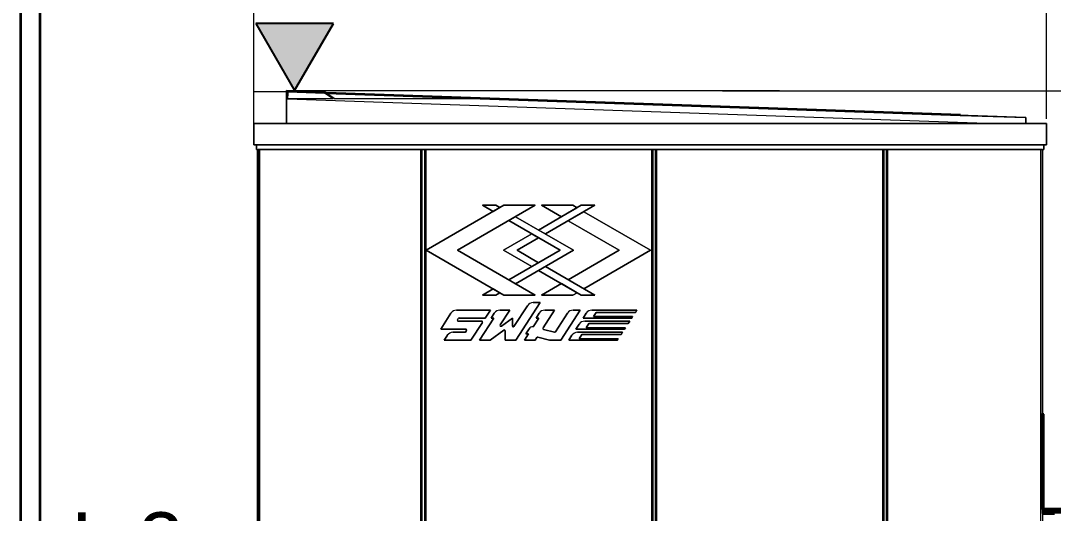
# Model space of a CAD drawing. Header units: millimetres. Extents: x -153298 to 620751, y -313239 to 250031.
# Drawn here: x 125621 to 130988, y -290797 to -288237 of the extents above; entities that cross this region are included whole.
import ezdxf

# ---------------------------------------------------------------- set-up
doc = ezdxf.new("R2010")
doc.units = ezdxf.units.MM
doc.linetypes.add('DPA_Hidden 50', pattern=[3, 2, -1])
for name, color, linetype, lineweight in [('A-DETL', 7, 'Continuous', 70), ('A-GENM', 7, 'Continuous', 9), ('A-GLAZ', 7, 'Continuous', 9), ('A-GLAZ-CURT', 7, 'Continuous', 9), ('A-GLAZ-CWMG', 7, 'Continuous', 35), ('A-GLAZ-E', 7, 'Continuous', 35), ('A-ROOF', 7, 'Continuous', 35), ('E-LITE-EQPM', 7, 'Continuous', 35), ('G-ANNO-SPOR', 7, 'Continuous', 9), ('G-ANNO-TEXT', 7, 'Continuous', 9), ('I-WALL-E', 7, 'Continuous', 35)]:
    doc.layers.add(name, color=color, linetype=linetype, lineweight=lineweight)
doc.styles.add('Arial_2', font='arial.ttf', dxfattribs={"height": 3})

# ---------------------------------------------------------------- blocks, each defined once
blk = doc.blocks.new('ACM_L14 - LED Street Light Luminaire with Wide Light - PRA4-CB-8-V371-2120-01 ENTRANCE 1 SECTION A')
at = {"layer": 'E-LITE-EQPM', "color": 7}
for p, q in [((-857629.5, 113447.1), (-857629.5, 103312.4)), ((-857527.9, 103312.4), (-857527.9, 113447.1))]:
    blk.add_line(p, q, dxfattribs=at)
blk = doc.blocks.new('System Panel - DPA-AR_SP_Glass Panel 19mm-17713060-2120-01 ENTRANCE 1 SECTION A')
at = {"layer": 'A-GLAZ-CURT', "color": 7}
for p, q in [((-853127.4, 103900), (-853127.4, 107540)), ((-853127.4, 107540), (-853127.4, 103900)), ((-852327.2, 103510), (-852327.2, 107540)), ((-852327.2, 103610), (-852327.2, 103510)), ((-852327.2, 103510), (-853087.4, 103510)), ((-853087.4, 103510), (-852327.2, 103510))]:
    blk.add_line(p, q, dxfattribs=at)
blk = doc.blocks.new('System Panel - DPA-AR_SP_Glass Panel 19mm-17713061-2120-01 ENTRANCE 1 SECTION A')
at = {"layer": 'A-GLAZ-CURT', "color": 7}
for p, q in [((-856397.2, 103510), (-856397.2, 107540)), ((-856397.2, 107540), (-856397.2, 103510)), ((-856397.2, 103510), (-856378.2, 103510)), ((-856378.2, 103510), (-856397.2, 103510))]:
    blk.add_line(p, q, dxfattribs=at)
blk = doc.blocks.new('System Panel - DPA-AR_SP_Glass Panel 19mm-18236016-2120-01 ENTRANCE 1 SECTION A')
at = {"layer": 'A-GLAZ-CURT', "color": 7}
for p, q in [((-852317.7, 106165), (-852317.7, 107540)), ((-852317.7, 107540), (-852317.7, 106165)), ((-852317.7, 106165), (-852327.2, 106165)), ((-852317.7, 106165), (-852327.2, 106165)), ((-852317.7, 106165), (-852327.2, 106165)), ((-852317.7, 106165), (-852327.2, 106165)), ((-852317.7, 106165), (-852327.2, 106165)), ((-852317.7, 106165), (-852327.2, 106165)), ((-852317.7, 106165), (-852327.2, 106165)), ((-852317.7, 105671), (-852317.7, 106165)), ((-852317.7, 106165), (-852317.7, 105671)), ((-852317.7, 104751), (-852317.7, 105450)), ((-852317.7, 105450), (-852317.7, 104751)), ((-852317.7, 104751), (-852327.2, 104751)), ((-852317.7, 104751), (-852327.2, 104751)), ((-852317.7, 104751), (-852327.2, 104751)), ((-852317.7, 104751), (-852327.2, 104751)), ((-852317.7, 104751), (-852327.2, 104751)), ((-852317.7, 104751), (-852327.2, 104751)), ((-852317.7, 104751), (-852327.2, 104751))]:
    blk.add_line(p, q, dxfattribs=at)
blk = doc.blocks.new('L03_Flashing_6 - L03_Flashing_3-17719198-2120-01 ENTRANCE 1 SECTION A')
at = {"layer": 'A-ROOF', "color": 7}
for p, q in [((-852317.7, 105656), (-852256.6, 105656)), ((-852256.6, 105656), (-852317.7, 105656)), ((-852256.6, 105650), (-852317.7, 105650)), ((-852317.7, 105650), (-852256.6, 105650)), ((-852256.6, 105656), (-852256.6, 105650)), ((-852256.6, 105650), (-852256.6, 105656))]:
    blk.add_line(p, q, dxfattribs=at)
blk = doc.blocks.new('System Panel - DPA-AR_SP_Glass Panel 19mm-17713067-2120-01 ENTRANCE 1 SECTION A')
at = {"layer": 'A-GLAZ-CURT', "color": 7}
for p, q in [((-856387.7, 107540), (-856387.7, 103510)), ((-855547.4, 107540), (-855547.4, 103900)), ((-855547.4, 103900), (-855547.4, 107540)), ((-855587.4, 103510), (-856387.7, 103510)), ((-856387.7, 103510), (-855587.4, 103510))]:
    blk.add_line(p, q, dxfattribs=at)
blk = doc.blocks.new('Rectangular Mullion - DPA_AR_Glass Lift Rev B-17712988-2120-01 ENTRANCE 1 SECTION A')
at = {"layer": 'A-GLAZ-CWMG', "color": 7}
for p, q in [((-855547.4, 107540), (-855547.4, 103900)), ((-855547.4, 107540), (-855547.4, 103900)), ((-855527.4, 107540), (-855527.4, 103900)), ((-855527.4, 107540), (-855527.4, 103900))]:
    blk.add_line(p, q, dxfattribs=at)
blk = doc.blocks.new('System Panel - DPA-AR_SP_Glass Panel 19mm-17713068-2120-01 ENTRANCE 1 SECTION A')
at = {"layer": 'A-GLAZ-CURT', "color": 7}
for p, q in [((-855527.4, 103900), (-855527.4, 107540)), ((-855527.4, 107540), (-855527.4, 103900)), ((-854347.4, 107540), (-854347.4, 103900)), ((-854347.4, 103900), (-854347.4, 107540)), ((-854387.4, 103510), (-855487.4, 103510)), ((-855487.4, 103510), (-854387.4, 103510))]:
    blk.add_line(p, q, dxfattribs=at)
blk = doc.blocks.new('System Panel - DPA-AR_SP_Glass Panel 19mm-17713071-2120-01 ENTRANCE 1 SECTION A')
at = {"layer": 'A-GLAZ-CURT', "color": 7}
for p, q in [((-856397.2, 103510), (-856397.2, 107540)), ((-856397.2, 107540), (-856397.2, 103510)), ((-856397.2, 103510), (-856378.2, 103510)), ((-856378.2, 103510), (-856397.2, 103510))]:
    blk.add_line(p, q, dxfattribs=at)
blk = doc.blocks.new('Rectangular Mullion - DPA_AR_Glass Lift Rev B-17712990-2120-01 ENTRANCE 1 SECTION A')
at = {"layer": 'A-GLAZ-CWMG', "color": 7}
for p, q in [((-856397.2, 107540), (-856397.2, 103510)), ((-856397.2, 107540), (-856397.2, 103510)), ((-856377.2, 103510), (-856397.2, 103510)), ((-856397.2, 103510), (-856377.2, 103510)), ((-856309.2, 103510), (-856377.2, 103510)), ((-856377.2, 103510), (-856347.2, 103510))]:
    blk.add_line(p, q, dxfattribs=at)
blk = doc.blocks.new('System Panel - DPA-AR_SP_Glass Panel 19mm-17713072-2120-01 ENTRANCE 1 SECTION A')
at = {"layer": 'A-GLAZ-CURT', "color": 7}
for p, q in [((-856397.2, 103510), (-856397.2, 107540)), ((-856397.2, 107540), (-856397.2, 103510)), ((-856397.2, 103510), (-856378.2, 103510)), ((-856378.2, 103510), (-856397.2, 103510))]:
    blk.add_line(p, q, dxfattribs=at)
blk = doc.blocks.new('Rectangular Mullion - DPA_AR_Glass Lift Rev B-V372-2120-01 ENTRANCE 1 SECTION A')
at = {"layer": 'A-GLAZ-CWMG', "color": 7}
for p, q in [((-856397.2, 107540), (-856397.2, 103510)), ((-856397.2, 107540), (-856397.2, 103510)), ((-856377.2, 103510), (-856397.2, 103510)), ((-856397.2, 103510), (-856377.2, 103510)), ((-856347.2, 103510), (-856377.2, 103510)), ((-856377.2, 103510), (-856347.2, 103510))]:
    blk.add_line(p, q, dxfattribs=at)
blk = doc.blocks.new('MRTA LOGO_700H - MRTA LOGO_700H-17686055-2120-01 ENTRANCE 1 SECTION A')
at = {"layer": 'A-GENM', "color": 7}
for p, q in [((-855118.1, 107250), (-855522.2, 107016.7)), ((-855522.2, 107016.7), (-855118.1, 107250)), ((-855358.9, 107016.7), (-854954.7, 107250)), ((-854954.7, 107250), (-855358.9, 107016.7)), ((-855229.4, 107250), (-855173.7, 107217.8)), ((-855159.4, 107250), (-855229.4, 107250)), ((-855229.4, 107250), (-855159.4, 107250)), ((-855173.7, 107217.8), (-855229.4, 107250)), ((-855138.7, 107238.1), (-855159.4, 107250)), ((-855159.4, 107250), (-855138.7, 107238.1)), ((-854954.7, 107250), (-855118.1, 107250)), ((-855118.1, 107250), (-854954.7, 107250)), ((-854715.4, 107250), (-854937.4, 107121.8)), ((-854937.4, 107121.8), (-854715.4, 107250)), ((-854923, 107250), (-854819.2, 107190.1)), ((-854759.7, 107250), (-854923, 107250)), ((-854923, 107250), (-854759.7, 107250)), ((-854819.2, 107190.1), (-854923, 107250)), ((-854902.4, 107101.6), (-854645.4, 107250)), ((-854645.4, 107250), (-854902.4, 107101.6)), ((-854737.6, 107237.2), (-854759.7, 107250)), ((-854759.7, 107250), (-854737.6, 107237.2)), ((-854645.4, 107250), (-854715.4, 107250)), ((-854715.4, 107250), (-854645.4, 107250)), ((-855173.7, 107217.8), (-855138.7, 107238.1)), ((-855138.7, 107238.1), (-855173.7, 107217.8)), ((-855057.1, 107190.9), (-855092.1, 107170.7)), ((-855092.1, 107170.7), (-855057.1, 107190.9)), ((-854755.3, 107016.7), (-855057.1, 107190.9)), ((-855057.1, 107190.9), (-854755.3, 107016.7)), ((-854819.2, 107190.1), (-854737.6, 107237.2)), ((-854737.6, 107237.2), (-854819.2, 107190.1)), ((-854702.6, 107217), (-854784.2, 107169.9)), ((-854784.2, 107169.9), (-854702.6, 107217)), ((-854355.5, 107016.7), (-854702.6, 107217)), ((-854702.6, 107217), (-854355.5, 107016.7)), ((-855092.1, 107170.7), (-854825.3, 107016.7)), ((-854825.3, 107016.7), (-855092.1, 107170.7)), ((-854784.2, 107169.9), (-854518.9, 107016.7)), ((-854518.9, 107016.7), (-854784.2, 107169.9)), ((-854972.4, 107101.6), (-855119.6, 107016.7)), ((-855119.6, 107016.7), (-854972.4, 107101.6)), ((-855049.6, 107016.7), (-854937.4, 107081.4)), ((-854937.4, 107081.4), (-855049.6, 107016.7)), ((-854937.4, 107081.4), (-854972.4, 107101.6)), ((-854972.4, 107101.6), (-854937.4, 107081.4)), ((-854937.4, 107121.8), (-854902.4, 107101.6)), ((-854902.4, 107101.6), (-854937.4, 107121.8)), ((-855522.2, 107016.7), (-855118.1, 106783.3)), ((-855118.1, 106783.3), (-855522.2, 107016.7)), ((-854954.7, 106783.3), (-855358.9, 107016.7)), ((-855358.9, 107016.7), (-854954.7, 106783.3)), ((-855119.6, 107016.7), (-854972.4, 106931.7)), ((-854972.4, 106931.7), (-855119.6, 107016.7)), ((-854825.3, 107016.7), (-855092.1, 106862.6)), ((-855092.1, 106862.6), (-854825.3, 107016.7)), ((-855057.1, 106842.4), (-854755.3, 107016.7)), ((-854755.3, 107016.7), (-855057.1, 106842.4)), ((-854937.4, 106951.9), (-855049.6, 107016.7)), ((-855049.6, 107016.7), (-854937.4, 106951.9)), ((-854518.9, 107016.7), (-854784.2, 106863.5)), ((-854784.2, 106863.5), (-854518.9, 107016.7)), ((-854702.6, 106816.3), (-854355.5, 107016.7)), ((-854355.5, 107016.7), (-854702.6, 106816.3)), ((-854972.4, 106931.7), (-854937.4, 106951.9)), ((-854937.4, 106951.9), (-854972.4, 106931.7)), ((-854902.4, 106931.7), (-854937.4, 106911.5)), ((-854937.4, 106911.5), (-854902.4, 106931.7)), ((-854645.4, 106783.3), (-854902.4, 106931.7)), ((-854902.4, 106931.7), (-854645.4, 106783.3)), ((-854937.4, 106911.5), (-854715.4, 106783.3)), ((-854715.4, 106783.3), (-854937.4, 106911.5)), ((-855173.7, 106815.5), (-855229.4, 106783.3)), ((-855229.4, 106783.3), (-855173.7, 106815.5)), ((-855138.7, 106795.3), (-855173.7, 106815.5)), ((-855173.7, 106815.5), (-855138.7, 106795.3)), ((-855092.1, 106862.6), (-855057.1, 106842.4)), ((-855057.1, 106842.4), (-855092.1, 106862.6)), ((-854819.2, 106843.3), (-854923, 106783.3)), ((-854923, 106783.3), (-854819.2, 106843.3)), ((-854737.6, 106796.1), (-854819.2, 106843.3)), ((-854819.2, 106843.3), (-854737.6, 106796.1)), ((-854784.2, 106863.5), (-854702.6, 106816.3)), ((-854702.6, 106816.3), (-854784.2, 106863.5)), ((-855229.4, 106783.3), (-855159.4, 106783.3)), ((-855159.4, 106783.3), (-855229.4, 106783.3)), ((-855159.4, 106783.3), (-855138.7, 106795.3)), ((-855138.7, 106795.3), (-855159.4, 106783.3)), ((-855118.1, 106783.3), (-854954.7, 106783.3)), ((-854954.7, 106783.3), (-855118.1, 106783.3)), ((-854923, 106783.3), (-854759.7, 106783.3)), ((-854759.7, 106783.3), (-854923, 106783.3)), ((-854759.7, 106783.3), (-854737.6, 106796.1)), ((-854737.6, 106796.1), (-854759.7, 106783.3)), ((-854715.4, 106783.3), (-854645.4, 106783.3)), ((-854645.4, 106783.3), (-854715.4, 106783.3)), ((-855187.9, 106705.6), (-855363.6, 106705.6)), ((-855363.6, 106705.6), (-855187.9, 106705.6)), ((-855214.4, 106664.7), (-855187.9, 106705.6)), ((-855187.9, 106705.6), (-855214.4, 106664.7)), ((-855087.7, 106705.6), (-855138.2, 106705.6)), ((-855138.2, 106705.6), (-855087.7, 106705.6)), ((-855137.4, 106629), (-855087.7, 106705.6)), ((-855087.7, 106705.6), (-855137.4, 106629)), ((-854995.3, 106728.5), (-855065.4, 106620.6)), ((-855065.4, 106620.6), (-854995.3, 106728.5)), ((-855055.5, 106550), (-854929.3, 106744.4)), ((-854929.3, 106744.4), (-855055.5, 106550)), ((-854929.3, 106744.4), (-854965.9, 106744.4)), ((-854965.9, 106744.4), (-854929.3, 106744.4)), ((-854914.6, 106612.9), (-854854.4, 106705.6)), ((-854854.4, 106705.6), (-854914.6, 106612.9)), ((-854854.4, 106705.6), (-854904.9, 106705.6)), ((-854904.9, 106705.6), (-854854.4, 106705.6)), ((-854822.2, 106550.1), (-854721.2, 106705.6)), ((-854721.2, 106705.6), (-854822.2, 106550.1)), ((-854721.2, 106705.6), (-854757.9, 106705.6)), ((-854757.9, 106705.6), (-854721.2, 106705.6)), ((-854426.7, 106705.6), (-854660.5, 106705.6)), ((-854660.5, 106705.6), (-854426.7, 106705.6)), ((-854434.3, 106693.9), (-854426.7, 106705.6)), ((-854426.7, 106705.6), (-854434.3, 106693.9)), ((-855393, 106689.6), (-855446.4, 106607.4)), ((-855446.4, 106607.4), (-855393, 106689.6)), ((-855359.5, 106655.4), (-855354.9, 106662.6)), ((-855354.9, 106662.6), (-855359.5, 106655.4)), ((-855350.9, 106664.7), (-855214.4, 106664.7)), ((-855214.4, 106664.7), (-855350.9, 106664.7)), ((-855169.9, 106664.7), (-855244.4, 106550)), ((-855244.4, 106550), (-855169.9, 106664.7)), ((-855167.6, 106689.6), (-855183.8, 106664.7)), ((-855183.8, 106664.7), (-855167.6, 106689.6)), ((-855183.8, 106664.7), (-855169.9, 106664.7)), ((-855169.9, 106664.7), (-855183.8, 106664.7)), ((-855073.9, 106664.7), (-855130.7, 106622.7)), ((-855130.7, 106622.7), (-855073.9, 106664.7)), ((-855073.9, 106623.1), (-855073.9, 106664.7)), ((-855073.9, 106664.7), (-855073.9, 106623.1)), ((-854936.5, 106664.7), (-854966.3, 106618.9)), ((-854966.3, 106618.9), (-854936.5, 106664.7)), ((-854934.3, 106689.6), (-854950.4, 106664.7)), ((-854950.4, 106664.7), (-854934.3, 106689.6)), ((-854950.4, 106664.7), (-854936.5, 106664.7)), ((-854936.5, 106664.7), (-854950.4, 106664.7)), ((-854787.2, 106689.6), (-854849.6, 106593.6)), ((-854849.6, 106593.6), (-854787.2, 106689.6)), ((-854689.8, 106689.6), (-854706, 106664.7)), ((-854706, 106664.7), (-854689.8, 106689.6)), ((-854706, 106664.7), (-854453.2, 106664.7)), ((-854453.2, 106664.7), (-854706, 106664.7)), ((-854652.8, 106671.7), (-854638.4, 106693.9)), ((-854638.4, 106693.9), (-854652.8, 106671.7)), ((-854448.7, 106671.7), (-854652.8, 106671.7)), ((-854652.8, 106671.7), (-854448.7, 106671.7)), ((-854638.4, 106693.9), (-854434.3, 106693.9)), ((-854434.3, 106693.9), (-854638.4, 106693.9)), ((-854453.2, 106664.7), (-854448.7, 106671.7)), ((-854448.7, 106671.7), (-854453.2, 106664.7)), ((-855446.4, 106607.4), (-855315.9, 106607.4)), ((-855315.9, 106607.4), (-855446.4, 106607.4)), ((-855233.7, 106648.2), (-855355.6, 106648.2)), ((-855355.6, 106648.2), (-855233.7, 106648.2)), ((-855311.9, 106600.2), (-855318, 106590.8)), ((-855318, 106590.8), (-855311.9, 106600.2)), ((-855288.9, 106550), (-855229.8, 106641)), ((-855229.8, 106641), (-855288.9, 106550)), ((-855188.7, 106550), (-855118.6, 106601.9)), ((-855118.6, 106601.9), (-855188.7, 106550)), ((-855111.2, 106598.1), (-855111.2, 106550)), ((-855111.2, 106550), (-855111.2, 106598.1)), ((-854987.1, 106608.3), (-855003.5, 106583)), ((-855003.5, 106583), (-854987.1, 106608.3)), ((-854854.6, 106591.6), (-854911.8, 106605.8)), ((-854911.8, 106605.8), (-854854.6, 106591.6)), ((-854727.1, 106632.3), (-854743.3, 106607.4)), ((-854743.3, 106607.4), (-854727.1, 106632.3)), ((-854743.3, 106607.4), (-854490.5, 106607.4)), ((-854490.5, 106607.4), (-854743.3, 106607.4)), ((-854464, 106648.2), (-854697.7, 106648.2)), ((-854697.7, 106648.2), (-854464, 106648.2)), ((-854690, 106614.4), (-854675.6, 106636.5)), ((-854675.6, 106636.5), (-854690, 106614.4)), ((-854485.9, 106614.4), (-854690, 106614.4)), ((-854690, 106614.4), (-854485.9, 106614.4)), ((-854675.6, 106636.5), (-854471.5, 106636.5)), ((-854471.5, 106636.5), (-854675.6, 106636.5)), ((-854490.5, 106607.4), (-854485.9, 106614.4)), ((-854485.9, 106614.4), (-854490.5, 106607.4)), ((-854471.5, 106636.5), (-854464, 106648.2)), ((-854464, 106648.2), (-854471.5, 106636.5)), ((-855411.8, 106574.9), (-855428, 106550)), ((-855428, 106550), (-855411.8, 106574.9)), ((-855428, 106550), (-855288.9, 106550)), ((-855288.9, 106550), (-855428, 106550)), ((-855318, 106590.8), (-855382.5, 106590.8)), ((-855382.5, 106590.8), (-855318, 106590.8)), ((-855244.4, 106550), (-855188.7, 106550)), ((-855188.7, 106550), (-855244.4, 106550)), ((-855111.2, 106550), (-855055.5, 106550)), ((-855055.5, 106550), (-855111.2, 106550)), ((-854989.6, 106583), (-855011, 106550)), ((-855011, 106550), (-854989.6, 106583)), ((-855011, 106550), (-854955.4, 106550)), ((-854955.4, 106550), (-855011, 106550)), ((-855003.5, 106583), (-854989.6, 106583)), ((-854989.6, 106583), (-855003.5, 106583)), ((-854955.4, 106550), (-854946.8, 106563.2)), ((-854946.8, 106563.2), (-854955.4, 106550)), ((-854941.8, 106565.1), (-854880.8, 106550.1)), ((-854880.8, 106550.1), (-854941.8, 106565.1)), ((-854880.8, 106550.1), (-854822.2, 106550.1)), ((-854822.2, 106550.1), (-854880.8, 106550.1)), ((-854764.3, 106574.9), (-854780.5, 106550)), ((-854780.5, 106550), (-854764.3, 106574.9)), ((-854780.5, 106550), (-854527.7, 106550)), ((-854527.7, 106550), (-854780.5, 106550)), ((-854501.2, 106590.8), (-854735, 106590.8)), ((-854735, 106590.8), (-854501.2, 106590.8)), ((-854727.3, 106557), (-854712.9, 106579.2)), ((-854712.9, 106579.2), (-854727.3, 106557)), ((-854523.2, 106557), (-854727.3, 106557)), ((-854727.3, 106557), (-854523.2, 106557)), ((-854712.9, 106579.2), (-854508.8, 106579.2)), ((-854508.8, 106579.2), (-854712.9, 106579.2)), ((-854527.7, 106550), (-854523.2, 106557)), ((-854523.2, 106557), (-854527.7, 106550)), ((-854508.8, 106579.2), (-854501.2, 106590.8)), ((-854501.2, 106590.8), (-854508.8, 106579.2))]:
    blk.add_line(p, q, dxfattribs=at)
for centre, radius, start, end in [((-855363.6, 106670.6), 35, 90, 147), ((-855363.6, 106670.6), 35, 90, 147), ((-855138.2, 106670.6), 35, 90, 147), ((-855138.2, 106670.6), 35, 90, 147), ((-854965.9, 106709.4), 35, 90, 147), ((-854965.9, 106709.4), 35, 90, 147), ((-854904.9, 106670.6), 35, 90, 147), ((-854904.9, 106670.6), 35, 90, 147), ((-854757.9, 106670.6), 35, 90, 147), ((-854757.9, 106670.6), 35, 90, 147), ((-854660.5, 106670.6), 35, 90, 147), ((-854660.5, 106670.6), 35, 90, 147), ((-855355.6, 106652.9), 4.67, 147, 270), ((-855350.9, 106660.1), 4.67, 90, 147), ((-855315.9, 106602.7), 4.67, 327, 90), ((-855233.7, 106643.5), 4.67, 327, 90), ((-855233.7, 106643.5), 4.67, 354.3333, 90), ((-855133.5, 106626.5), 4.67, 147, 306.4957), ((-855133.5, 106626.5), 4.67, 262.9969, 277.4965), ((-855115.8, 106598.1), 4.67, 0, 126.4957), ((-855069.3, 106623.1), 4.67, 180, 327), ((-855069.3, 106623.1), 4.67, 180, 194.7), ((-855069.3, 106623.1), 4.67, 253.5, 282.9), ((-854967.5, 106595.6), 23.3, 87, 147), ((-854967.5, 106595.6), 23.3, 87, 147), ((-854910.6, 106610.3), 4.67, 147, 256.0953), ((-854697.7, 106613.2), 35, 90, 147), ((-854697.7, 106613.2), 35, 90, 147), ((-855382.5, 106555.8), 35, 90, 147), ((-855382.5, 106555.8), 35, 90, 147), ((-854942.9, 106560.6), 4.67, 76.0953, 147), ((-854853.5, 106596.2), 4.67, 256.0953, 327), ((-854735, 106555.8), 35, 90, 147), ((-854735, 106555.8), 35, 90, 147)]:
    blk.add_arc(centre, radius, start, end, dxfattribs=at)
blk = doc.blocks.new('DPA_WN_INT_LOUVRE - LPD-500x2500-17713001-2120-01 ENTRANCE 1 SECTION A')
at = {"layer": 'A-GLAZ', "color": 7}
for p, q in [((-852317.7, 106171), (-852317.7, 105671)), ((-852317.7, 105671), (-852317.7, 106171)), ((-852317.7, 106171), (-852314.7, 106171)), ((-852314.7, 106171), (-852317.7, 106171)), ((-852314.7, 105671), (-852314.7, 106171)), ((-852314.7, 106171), (-852314.7, 105671)), ((-852317.7, 106156), (-852317.7, 105686)), ((-852317.7, 105686), (-852317.7, 106156)), ((-852314.7, 105686), (-852314.7, 106156)), ((-852314.7, 106156), (-852314.7, 105686))]:
    blk.add_line(p, q, dxfattribs=at)
blk = doc.blocks.new('System Panel - DPA-AR_SP_Glass Panel 19mm-18235950-2120-01 ENTRANCE 1 SECTION A')
at = {"layer": 'A-GLAZ-CURT', "color": 7}
for p, q in [((-852317.7, 106165), (-852317.7, 107540)), ((-852317.7, 107540), (-852317.7, 106165)), ((-852317.7, 106165), (-852327.2, 106165)), ((-852317.7, 106165), (-852327.2, 106165)), ((-852317.7, 106165), (-852327.2, 106165)), ((-852317.7, 106165), (-852327.2, 106165)), ((-852317.7, 106165), (-852327.2, 106165)), ((-852317.7, 105650), (-852317.7, 106165)), ((-852317.7, 106165), (-852317.7, 104751)), ((-852317.7, 104751), (-852317.7, 105450)), ((-852317.7, 104751), (-852327.2, 104751)), ((-852317.7, 104751), (-852327.2, 104751)), ((-852317.7, 103610), (-852317.7, 104751)), ((-852317.7, 104751), (-852317.7, 103610)), ((-852327.2, 103610), (-852317.7, 103610)), ((-852317.7, 103610), (-852327.2, 103610))]:
    blk.add_line(p, q, dxfattribs=at)
blk = doc.blocks.new('Spot Elevations - Section Scale 100-10802364-2120-01 ENTRANCE 1 SECTION A')
at = {"layer": 'G-ANNO-SPOR'}
blk.add_hatch(color=7, dxfattribs=at).paths.add_polyline_path([(-898912.6, 101800), (-899114.1, 101450.9), (-899315.7, 101800)])
at = {"layer": 'G-ANNO-SPOR', "color": 7, "lineweight": 25}
for p, q in [((-898912.6, 101800), (-899315.7, 101800)), ((-899315.7, 101800), (-899114.1, 101450.9)), ((-899114.1, 101450.9), (-898912.6, 101800))]:
    blk.add_line(p, q, dxfattribs=at)

msp = doc.modelspace()

# ---------------------------------------------------------------- linework, layer by layer
at = {"layer": 'A-DETL', "color": 7, "linetype": 'DPA_Hidden 50', "lineweight": 9}
for p, q in [((130952.5657, -288746.753), (130952.5657, -277046.753)), ((126833.0657, -288796.753), (126833.0657, -277096.753)), ((129267.88, -288601.753), (135967.88, -288601.753)), ((127021.3927, -288607.0731), (126833.0657, -288607.0731))]:
    msp.add_line(p, q, dxfattribs=at)
at = {"layer": 'A-GENM', "color": 7}
for p, q in [((127002.2724, -288600.883), (127202.2724, -288607.8662)), ((127002.2724, -288600.883), (127002.2724, -288771.753)), ((127202.2724, -288607.8662), (127002.2724, -288600.883)), ((127002.2724, -288771.753), (127002.2724, -288600.883)), ((127008.2554, -288643.7219), (127009.5286, -288607.2574)), ((127009.5286, -288607.2574), (127008.2554, -288643.7219)), ((127009.3192, -288613.2538), (127008.2554, -288643.7219)), ((127008.2554, -288643.7219), (127009.3192, -288613.2538)), ((127008.2724, -288643.7219), (127008.2724, -288607.0962)), ((127200.3436, -288613.8025), (127008.2724, -288607.0962)), ((127008.2724, -288607.0962), (127021.3782, -288607.5538)), ((127008.2724, -288607.0962), (127008.2724, -288643.2355)), ((127009.5286, -288607.2574), (127008.2724, -288643.2355)), ((127008.2724, -288643.2355), (127009.5286, -288607.2574)), ((127008.2724, -288643.2355), (127009.3192, -288613.2538)), ((127009.3192, -288613.2538), (127008.2724, -288643.2355)), ((127008.2724, -288643.2355), (130689.0705, -288771.753)), ((127022.2027, -288643.7219), (127008.2724, -288643.2355)), ((127244.7009, -288643.7219), (127008.2724, -288643.7219)), ((127022.2027, -288643.7219), (127008.2724, -288643.7219)), ((127021.3741, -288607.671), (127009.5286, -288607.2574)), ((127021.3741, -288607.671), (127009.5286, -288607.2574)), ((127009.5286, -288607.2574), (127200.5271, -288613.9263)), ((127009.5286, -288607.2574), (128053.8873, -288643.7219)), ((127021.8564, -288607.5705), (127200.3436, -288613.8025)), ((127244.7009, -288643.7219), (127200.3436, -288613.8025)), ((127202.2724, -288607.8662), (127255.4307, -288643.7219)), ((127210.9282, -288613.7046), (127202.2724, -288607.8662)), ((127211.8426, -288614.3214), (128053.8873, -288643.7219)), ((128053.8873, -288643.7219), (127255.4307, -288643.7219)), ((128053.8873, -288643.7219), (130845.8219, -288741.2041)), ((128053.8873, -288643.7219), (130845.8219, -288741.2041)), ((130844.5657, -288741.1602), (128053.8873, -288643.7219)), ((128053.8873, -288643.7219), (130844.5657, -288741.1602)), ((130845.8219, -288741.2041), (130504.8055, -288729.2973)), ((130845.8219, -288741.2041), (130504.8055, -288729.2973)), ((130504.8055, -288729.2973), (130844.5657, -288741.1602)), ((130844.5657, -288741.1602), (130504.8055, -288729.2973)), ((130844.5657, -288741.1602), (130844.5657, -288771.753)), ((130844.7553, -288771.753), (130845.8219, -288741.2041)), ((130845.8219, -288741.2041), (130844.7553, -288771.753)), ((130844.7553, -288771.753), (130845.8219, -288741.2041)), ((130845.8219, -288741.2041), (130844.7553, -288771.753)), ((130844.7553, -288771.753), (130845.6126, -288747.2004)), ((130845.6126, -288747.2004), (130844.7553, -288771.753)), ((130844.7553, -288771.753), (130845.6126, -288747.2004)), ((130845.6126, -288747.2004), (130844.7553, -288771.753)), ((130952.5657, -288771.753), (126833.0657, -288771.753)), ((126833.0657, -288771.753), (126833.0657, -288881.753)), ((126833.0657, -288881.753), (126833.0657, -288771.753)), ((126833.0657, -288771.753), (127008.2724, -288771.753)), ((127002.2724, -288771.753), (130844.5657, -288771.753)), ((127002.2724, -288771.753), (127008.2724, -288771.753)), ((130844.7553, -288771.753), (130952.5657, -288771.753)), ((130952.5657, -288881.753), (130952.5657, -288771.753)), ((130952.5657, -288771.753), (130952.5657, -288881.753)), ((126833.0657, -288881.753), (130952.5657, -288881.753)), ((126853.0657, -288881.753), (126833.0657, -288881.753)), ((130938.5657, -288881.753), (126847.0657, -288881.753)), ((126847.0657, -288881.753), (126847.0657, -288906.753)), ((126847.0657, -288906.753), (126847.0657, -288881.753)), ((126847.0657, -288881.753), (126853.0657, -288881.753)), ((126847.0657, -288906.753), (130938.5657, -288906.753)), ((126847.0657, -288906.753), (126853.0657, -288906.753)), ((130932.5657, -288906.753), (126853.0657, -288906.753)), ((130952.5657, -288881.753), (130932.5657, -288881.753)), ((130932.5657, -288881.753), (130938.5657, -288881.753)), ((130932.5657, -288906.753), (130938.5657, -288906.753)), ((130938.5657, -288906.753), (130938.5657, -288881.753)), ((130938.5657, -288881.753), (130938.5657, -288906.753))]:
    msp.add_line(p, q, dxfattribs=at)
at = {"layer": 'A-ROOF', "color": 7}
for p, q in [((130504.8259, -288728.7132), (127211.042, -288613.7086)), ((130504.8237, -288728.7132), (127211.042, -288613.7086)), ((130504.7461, -288728.7131), (127211.042, -288613.7113)), ((130504.7438, -288728.7131), (127211.042, -288613.7114)), ((130504.6663, -288728.713), (127211.042, -288613.714)), ((130504.664, -288728.713), (127211.042, -288613.7141)), ((130504.5864, -288728.713), (127211.042, -288613.7167)), ((130504.5842, -288728.713), (127211.042, -288613.7168)), ((130504.5066, -288728.7129), (127211.042, -288613.7194)), ((130504.5044, -288728.7129), (127211.042, -288613.7195)), ((130504.4268, -288728.7128), (127211.042, -288613.7221)), ((130504.4246, -288728.7128), (127211.042, -288613.7222)), ((130504.347, -288728.7127), (127211.042, -288613.7249)), ((130504.3448, -288728.7127), (127211.042, -288613.7249)), ((130935.5657, -290790.7437), (130932.5657, -290790.7437)), ((130932.5657, -290790.7437), (130935.5657, -290790.7437)), ((130935.5657, -290790.7437), (130935.5657, -290775.7437)), ((130935.5657, -290775.7437), (133202.5874, -290775.7437)), ((133202.5874, -290775.7437), (130935.5657, -290775.7437)), ((130935.5657, -290775.7437), (130935.5657, -290790.7437)), ((130935.5657, -290775.7437), (130935.5657, -290790.7437)), ((130935.5657, -290775.7437), (130935.5657, -290790.7437)), ((130935.5657, -290790.7437), (133202.5874, -290790.7437)), ((133202.5874, -290790.7437), (130935.5657, -290790.7437))]:
    msp.add_line(p, q, dxfattribs=at)
at = {"layer": 'G-ANNO-SPOR', "color": 7}
for q in [(127044.8334, -288601.753), (129564.3999, -288601.753)]:
    msp.add_line((129564.3999, -288601.753), q, dxfattribs=at)
at = {"layer": 'I-WALL-E', "color": 7}
for p, q in [((130932.5657, -290776.7437), (130932.5657, -290281.753)), ((130932.5657, -290281.753), (130932.5657, -290775.753)), ((130932.5657, -290775.7437), (130932.5657, -290281.753)), ((130932.5657, -290281.753), (130932.5657, -290775.7437)), ((130935.5657, -290281.753), (130932.5657, -290281.753)), ((130932.5657, -290281.753), (130935.5657, -290281.753)), ((130935.5657, -290776.7437), (130935.5657, -290281.753)), ((130935.5657, -290281.753), (130935.5657, -290775.753)), ((130935.5657, -290775.753), (130935.5657, -290281.753)), ((130935.5657, -290281.753), (130935.5657, -290776.7437)), ((130935.5657, -290776.7437), (130932.5657, -290776.7437))]:
    msp.add_line(p, q, dxfattribs=at)

# ---------------------------------------------------------------- block references
at = {"layer": 'A-GENM', "color": 7}
msp.add_blockref('MRTA LOGO_700H - MRTA LOGO_700H-17686055-2120-01 ENTRANCE 1 SECTION A', (983250.2539, -396446.753), dxfattribs=at)
at = {"layer": 'A-GLAZ-CURT', "color": 7}
for name, p in [('System Panel - DPA-AR_SP_Glass Panel 19mm-17713061-2120-01 ENTRANCE 1 SECTION A', (983250.2539, -396446.753)), ('System Panel - DPA-AR_SP_Glass Panel 19mm-17713071-2120-01 ENTRANCE 1 SECTION A', (983250.2539, -396446.753)), ('System Panel - DPA-AR_SP_Glass Panel 19mm-17713072-2120-01 ENTRANCE 1 SECTION A', (983250.2539, -396446.753)), ('System Panel - DPA-AR_SP_Glass Panel 19mm-17713067-2120-01 ENTRANCE 1 SECTION A', (983250.2539, -396446.753)), ('System Panel - DPA-AR_SP_Glass Panel 19mm-17713068-2120-01 ENTRANCE 1 SECTION A', (983250.2539, -396446.753)), ('System Panel - DPA-AR_SP_Glass Panel 19mm-17713068-2120-01 ENTRANCE 1 SECTION A', (984450.2539, -396446.753)), ('System Panel - DPA-AR_SP_Glass Panel 19mm-17713060-2120-01 ENTRANCE 1 SECTION A', (983250.2539, -396446.753)), ('System Panel - DPA-AR_SP_Glass Panel 19mm-18236016-2120-01 ENTRANCE 1 SECTION A', (983250.2539, -396446.753)), ('System Panel - DPA-AR_SP_Glass Panel 19mm-18235950-2120-01 ENTRANCE 1 SECTION A', (983250.2539, -396446.753))]:
    msp.add_blockref(name, p, dxfattribs=at)
at = {"layer": 'A-GLAZ-CWMG', "color": 7}
for name, p in [('Rectangular Mullion - DPA_AR_Glass Lift Rev B-17712990-2120-01 ENTRANCE 1 SECTION A', (983250.2539, -396446.753)), ('Rectangular Mullion - DPA_AR_Glass Lift Rev B-V372-2120-01 ENTRANCE 1 SECTION A', (983250.2539, -396446.753)), ('Rectangular Mullion - DPA_AR_Glass Lift Rev B-17712988-2120-01 ENTRANCE 1 SECTION A', (983250.2539, -396446.753)), ('Rectangular Mullion - DPA_AR_Glass Lift Rev B-17712988-2120-01 ENTRANCE 1 SECTION A', (984450.2539, -396446.753)), ('Rectangular Mullion - DPA_AR_Glass Lift Rev B-17712988-2120-01 ENTRANCE 1 SECTION A', (985650.2539, -396446.753))]:
    msp.add_blockref(name, p, dxfattribs=at)
at = {"layer": 'A-GLAZ-E', "color": 7}
msp.add_blockref('DPA_WN_INT_LOUVRE - LPD-500x2500-17713001-2120-01 ENTRANCE 1 SECTION A', (983250.2539, -396446.753), dxfattribs=at)
at = {"layer": 'A-ROOF', "color": 7}
msp.add_blockref('L03_Flashing_6 - L03_Flashing_3-17719198-2120-01 ENTRANCE 1 SECTION A', (983250.2539, -396446.753), dxfattribs=at)
at = {"layer": 'E-LITE-EQPM', "color": 7}
msp.add_blockref('ACM_L14 - LED Street Light Luminaire with Wide Light - PRA4-CB-8-V371-2120-01 ENTRANCE 1 SECTION A', (983250.2539, -396446.753), dxfattribs=at)
at = {"layer": 'G-ANNO-SPOR', "color": 7, "lineweight": 25}
msp.add_blockref('Spot Elevations - Section Scale 100-10802364-2120-01 ENTRANCE 1 SECTION A', (1026158.9433, -390051.753), dxfattribs=at)

# ---------------------------------------------------------------- next in the draw order: texts
at = {"layer": 'G-ANNO-TEXT', "color": 7, "insert": (125884.6782, -290791.4407), "char_height": 300, "width": 721.51875, "attachment_point": 1, "style": 'Arial_2', "bg_fill": 3, "box_fill_scale": 1.25, "bg_fill_color": 256, "bg_fill_true_color": 13158600, "bg_fill_transparency": 0}
msp.add_mtext('L.3', dxfattribs=at)

doc.saveas('drawing.dxf')
